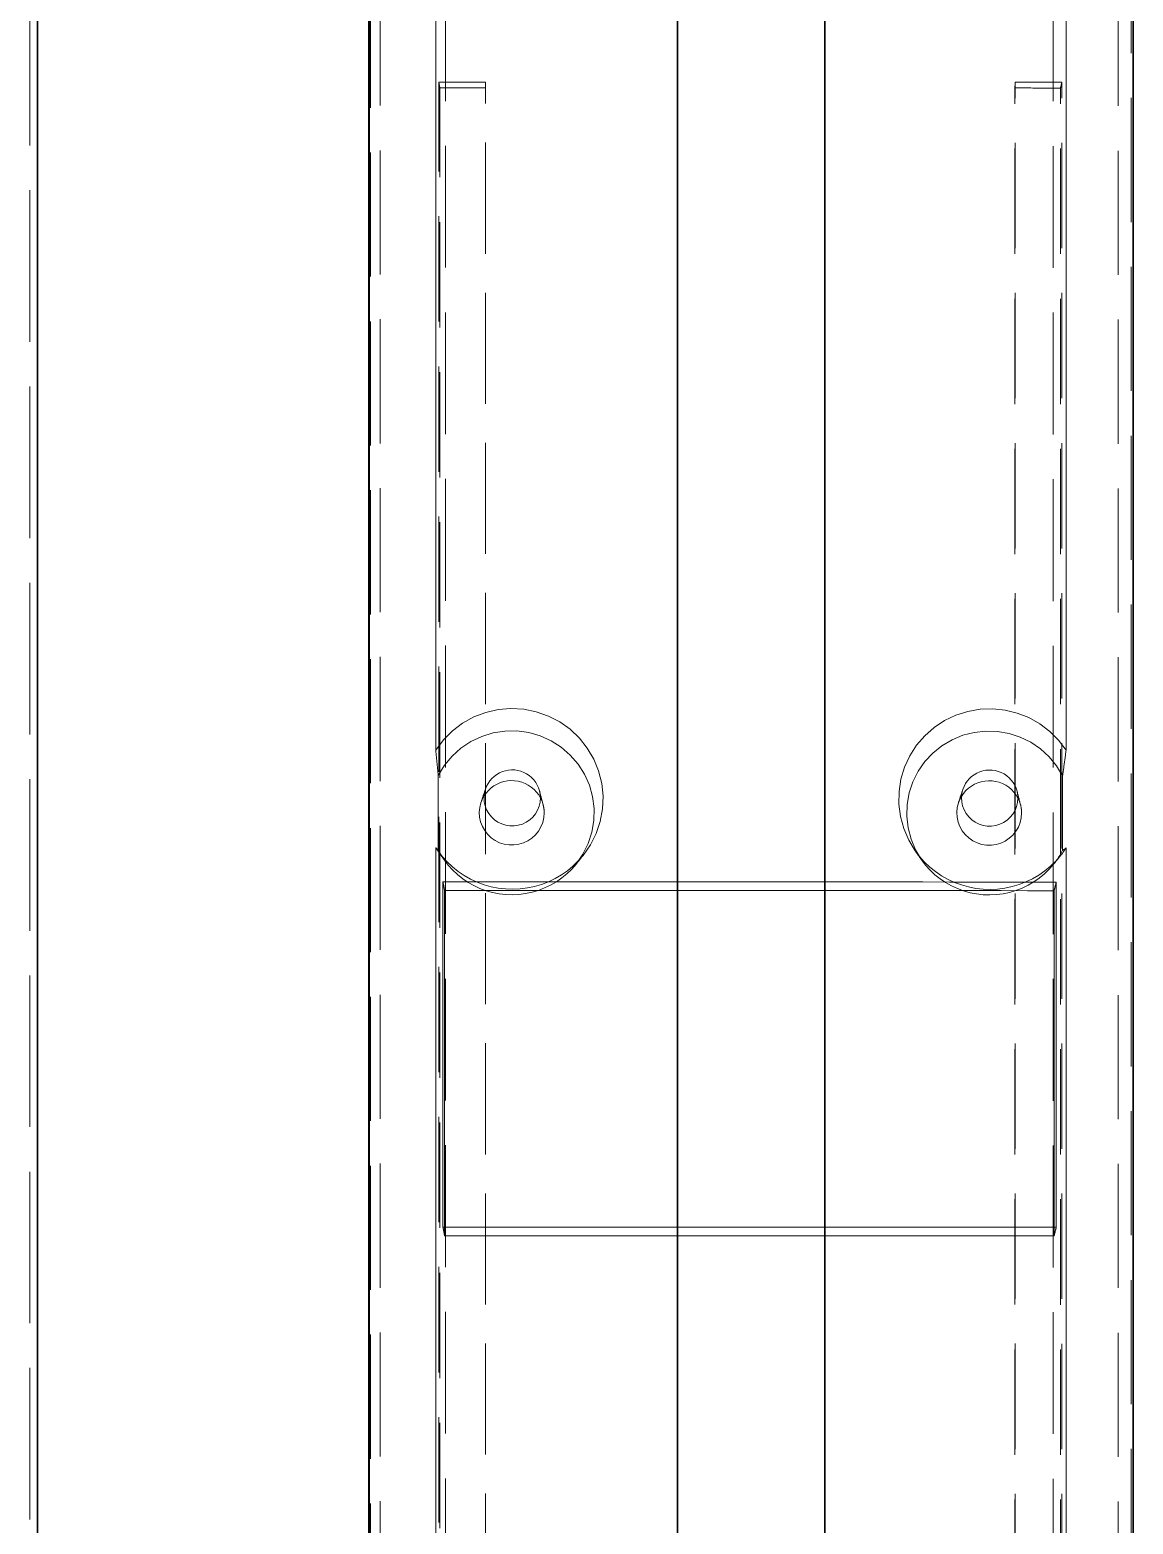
# Model space of a CAD drawing. Header units: millimetres. Extents: x 10 to 410, y 10 to 287.
# Drawn here: x 109.69 to 115.86, y 192.32 to 200.66 of the extents above; entities that cross this region are included whole.
import ezdxf

# ---------------------------------------------------------------- set-up
doc = ezdxf.new("R2010")
doc.units = ezdxf.units.MM
doc.linetypes.add('DASHED', pattern=[0.75, 0.5, -0.25])
doc.layers.add('HIDDEN', color=8, linetype='DASHED', lineweight=18)
doc.layers.add('VISIBLE', color=7, linetype='CONTINUOUS', lineweight=35)

msp = doc.modelspace()

# ---------------------------------------------------------------- linework, layer by layer
at = {"layer": 'HIDDEN'}
for points in [[(109.6903, 179.5289), (109.6903, 180.6255), (109.6903, 181.722), (109.6903, 182.8185), (109.6903, 183.9151), (109.6903, 185.0116), (109.6903, 186.1082), (109.6903, 187.2047), (109.6903, 188.3012), (109.6903, 189.3978), (109.6903, 190.4943), (109.6903, 191.5909), (109.6903, 192.6874), (109.6903, 193.7839), (109.6903, 194.8805), (109.6903, 195.977), (109.6903, 197.0735), (109.6903, 198.1701), (109.6903, 199.2666), (109.6903, 200.3632), (109.6903, 201.4597), (109.6903, 202.5562), (109.6903, 203.6528), (109.6903, 204.7493)], [(109.6904, 179.5289), (109.6904, 180.6255), (109.6904, 181.722), (109.6904, 182.8186), (109.6904, 183.9152), (109.6904, 185.0117), (109.6904, 186.1083), (109.6904, 187.2048), (109.6904, 188.3014), (109.6904, 189.3979), (109.6904, 190.4945), (109.6904, 191.591), (109.6904, 192.6876), (109.6904, 193.7841), (109.6904, 194.8807), (109.6904, 195.9772), (109.6904, 197.0738), (109.6904, 198.1704), (109.6904, 199.2669), (109.6904, 200.3635), (109.6904, 201.46), (109.6904, 202.5566), (109.6904, 203.6531), (109.6904, 204.7497)], [(111.5945, 201.6709), (111.5945, 200.7275), (111.5945, 199.7842), (111.5945, 198.8408), (111.5945, 197.8975), (111.5945, 196.9541), (111.5945, 196.0108), (111.5945, 195.0674), (111.5945, 194.1241), (111.5945, 193.1807), (111.5945, 192.2374), (111.5945, 191.294), (111.5945, 190.3507), (111.5945, 189.4073), (111.5945, 188.464), (111.5945, 187.5206), (111.5945, 186.5773), (111.5945, 185.6339), (111.5945, 184.6906), (111.5945, 183.7472), (111.5945, 182.8039), (111.5945, 181.8605), (111.5945, 180.9172), (111.5945, 179.9738)], [(111.9584, 196.6395), (111.9584, 196.8583), (111.9584, 197.077), (111.9584, 197.2958), (111.9584, 197.5145), (111.9584, 197.7333), (111.9584, 197.952), (111.9584, 198.1708), (111.9584, 198.3895), (111.9584, 198.6083), (111.9584, 198.827), (111.9584, 199.0458), (111.9584, 199.2645), (111.9584, 199.4833), (111.9584, 199.702), (111.9584, 199.9208), (111.9584, 200.1395), (111.9584, 200.3583), (111.9584, 200.577), (111.9584, 200.7957), (111.9584, 201.0145), (111.9584, 201.2332), (111.9584, 201.452), (111.9584, 201.6707)], [(115.4813, 201.6693), (115.4813, 201.4506), (115.4813, 201.2318), (115.4813, 201.0131), (115.4813, 200.7943), (115.4813, 200.5756), (115.4813, 200.3568), (115.4813, 200.1381), (115.4813, 199.9193), (115.4813, 199.7006), (115.4813, 199.4818), (115.4813, 199.2631), (115.4813, 199.0443), (115.4813, 198.8256), (115.4813, 198.6068), (115.4813, 198.3881), (115.4813, 198.1693), (115.4813, 197.9506), (115.4813, 197.7318), (115.4813, 197.5131), (115.4813, 197.2944), (115.4813, 197.0756), (115.4813, 196.8569), (115.4813, 196.6381)], [(115.8451, 179.9721), (115.8451, 180.9155), (115.8451, 181.8588), (115.8451, 182.8022), (115.8451, 183.7455), (115.8451, 184.6889), (115.8451, 185.6322), (115.8451, 186.5756), (115.8451, 187.5189), (115.8451, 188.4623), (115.8451, 189.4056), (115.8451, 190.349), (115.8451, 191.2923), (115.8451, 192.2357), (115.8451, 193.179), (115.8451, 194.1224), (115.8451, 195.0657), (115.8451, 196.0091), (115.8451, 196.9524), (115.8451, 197.8958), (115.8451, 198.8391), (115.8451, 199.7825), (115.8451, 200.7258), (115.8451, 201.6692)], [(115.8543, 179.9721), (115.8543, 180.9155), (115.8543, 181.8588), (115.8543, 182.8022), (115.8543, 183.7455), (115.8543, 184.6889), (115.8543, 185.6322), (115.8543, 186.5756), (115.8543, 187.5189), (115.8543, 188.4623), (115.8543, 189.4056), (115.8543, 190.349), (115.8543, 191.2923), (115.8543, 192.2357), (115.8543, 193.179), (115.8543, 194.1224), (115.8543, 195.0657), (115.8543, 196.0091), (115.8543, 196.9524), (115.8543, 197.8958), (115.8543, 198.8391), (115.8543, 199.7825), (115.8543, 200.7258), (115.8543, 201.6692)], [(111.6483, 179.6792), (111.6483, 180.6226), (111.6483, 181.5659), (111.6483, 182.5093), (111.6483, 183.4526), (111.6483, 184.396), (111.6483, 185.3393), (111.6483, 186.2827), (111.6483, 187.226), (111.6483, 188.1694), (111.6483, 189.1127), (111.6483, 190.0561), (111.6483, 190.9994), (111.6483, 191.9428), (111.6483, 192.8861), (111.6483, 193.8295), (111.6483, 194.7728), (111.6483, 195.7162), (111.6483, 196.6595), (111.6483, 197.6029), (111.6483, 198.5462), (111.6483, 199.4896), (111.6483, 200.4329), (111.6483, 201.3763)], [(112.0122, 179.9736), (112.0122, 180.9042), (112.0122, 181.8347), (112.0122, 182.7653), (112.0122, 183.6958), (112.0122, 184.6264), (112.0122, 185.5569), (112.0122, 186.4875), (112.0122, 187.418), (112.0122, 188.3485), (112.0122, 189.2791), (112.0122, 190.2096), (112.0122, 191.1402), (112.0122, 192.0707), (112.0122, 193.0013), (112.0122, 193.9318), (112.0122, 194.8623), (112.0122, 195.7929), (112.0122, 196.7234), (112.0122, 197.654), (112.0122, 198.5845), (112.0122, 199.5151), (112.0122, 200.4456), (112.0122, 201.3761)], [(115.408, 179.9723), (115.408, 180.9028), (115.408, 181.8334), (115.408, 182.7639), (115.408, 183.6945), (115.408, 184.625), (115.408, 185.5555), (115.408, 186.4861), (115.408, 187.4166), (115.408, 188.3472), (115.408, 189.2777), (115.408, 190.2083), (115.408, 191.1388), (115.408, 192.0693), (115.408, 192.9999), (115.408, 193.9304), (115.408, 194.861), (115.408, 195.7915), (115.408, 196.7221), (115.408, 197.6526), (115.408, 198.5832), (115.408, 199.5137), (115.408, 200.4442), (115.408, 201.3748)], [(115.7719, 179.6776), (115.7719, 180.6209), (115.7719, 181.5643), (115.7719, 182.5076), (115.7719, 183.451), (115.7719, 184.3943), (115.7719, 185.3377), (115.7719, 186.281), (115.7719, 187.2244), (115.7719, 188.1677), (115.7719, 189.1111), (115.7719, 190.0544), (115.7719, 190.9978), (115.7719, 191.9411), (115.7719, 192.8845), (115.7719, 193.8278), (115.7719, 194.7712), (115.7719, 195.7145), (115.7719, 196.6579), (115.7719, 197.6012), (115.7719, 198.5446), (115.7719, 199.4879), (115.7719, 200.4313), (115.7719, 201.3746)], [(113.3081, 180.7164), (113.3081, 181.5969), (113.3081, 182.4774), (113.3081, 183.3578), (113.3081, 184.2383), (113.3081, 185.1188), (113.3081, 185.9992), (113.3081, 186.8797), (113.3081, 187.7601), (113.3081, 188.6406), (113.3081, 189.5211), (113.3081, 190.4015), (113.3081, 191.282), (113.3081, 192.1624), (113.3081, 193.0429), (113.3081, 193.9234), (113.3081, 194.8038), (113.3081, 195.6843), (113.3081, 196.5647), (113.3081, 197.4452), (113.3081, 198.3257), (113.3081, 199.2061), (113.3081, 200.0866), (113.3081, 200.967)], [(111.9755, 200.3716), (111.9758, 200.3702), (111.976, 200.3688), (111.9763, 200.3674), (111.9765, 200.366), (111.9768, 200.3646), (111.977, 200.3632), (111.9773, 200.3618), (111.9775, 200.3604), (111.9778, 200.359), (111.978, 200.3576), (111.9783, 200.3562), (111.9786, 200.3548), (111.9788, 200.3535), (111.9791, 200.3521), (111.9793, 200.3507), (111.9796, 200.3493), (111.9798, 200.3479), (111.9801, 200.3465), (111.9803, 200.3451), (111.9806, 200.3437), (111.9809, 200.3423), (111.9811, 200.3409), (111.9814, 200.3395)], [(111.9755, 200.3716), (111.9755, 199.5331), (111.9755, 198.6945), (111.9755, 197.856), (111.9755, 197.0175), (111.9755, 196.1789), (111.9755, 195.3404), (111.9755, 194.5019), (111.9755, 193.6633), (111.9755, 192.8248), (111.9755, 191.9863), (111.9755, 191.1477), (111.9755, 190.3092), (111.9755, 189.4707), (111.9755, 188.6321), (111.9755, 187.7936), (111.9755, 186.9551), (111.9755, 186.1165), (111.9755, 185.278), (111.9755, 184.4395), (111.9755, 183.6009), (111.9755, 182.7624), (111.9755, 181.9239), (111.9755, 181.0853)], [(111.9755, 200.3716), (111.9869, 200.3716), (111.9982, 200.3716), (112.0096, 200.3716), (112.021, 200.3716), (112.0324, 200.3716), (112.0437, 200.3716), (112.0551, 200.3716), (112.0665, 200.3716), (112.0779, 200.3716), (112.0892, 200.3716), (112.1006, 200.3716), (112.112, 200.3716), (112.1234, 200.3716), (112.1347, 200.3716), (112.1461, 200.3715), (112.1575, 200.3715), (112.1689, 200.3715), (112.1802, 200.3715), (112.1916, 200.3715), (112.203, 200.3715), (112.2144, 200.3715), (112.2257, 200.3715), (112.2371, 200.3715)], [(111.9814, 200.3395), (111.9814, 199.5009), (111.9814, 198.6624), (111.9814, 197.8239), (111.9814, 196.9853), (111.9814, 196.1468), (111.9814, 195.3083), (111.9814, 194.4697), (111.9814, 193.6312), (111.9814, 192.7927), (111.9814, 191.9541), (111.9814, 191.1156), (111.9814, 190.2771), (111.9814, 189.4385), (111.9814, 188.6), (111.9814, 187.7615), (111.9814, 186.9229), (111.9814, 186.0844), (111.9814, 185.2459), (111.9814, 184.4073), (111.9814, 183.5688), (111.9814, 182.7303), (111.9814, 181.8917), (111.9814, 181.0532)], [(111.9814, 200.3395), (111.9924, 200.3395), (112.0035, 200.3395), (112.0146, 200.3395), (112.0257, 200.3395), (112.0367, 200.3395), (112.0478, 200.3395), (112.0589, 200.3394), (112.07, 200.3394), (112.081, 200.3394), (112.0921, 200.3394), (112.1032, 200.3394), (112.1142, 200.3394), (112.1253, 200.3394), (112.1364, 200.3394), (112.1475, 200.3394), (112.1585, 200.3394), (112.1696, 200.3394), (112.1807, 200.3394), (112.1918, 200.3394), (112.2028, 200.3394), (112.2139, 200.3394), (112.225, 200.3394), (112.2361, 200.3394)], [(112.2371, 200.3715), (112.2371, 200.3701), (112.237, 200.3687), (112.237, 200.3673), (112.2369, 200.3659), (112.2369, 200.3645), (112.2368, 200.3631), (112.2368, 200.3617), (112.2367, 200.3603), (112.2367, 200.3589), (112.2367, 200.3575), (112.2366, 200.3561), (112.2366, 200.3547), (112.2365, 200.3533), (112.2365, 200.352), (112.2364, 200.3506), (112.2364, 200.3492), (112.2363, 200.3478), (112.2363, 200.3464), (112.2362, 200.345), (112.2362, 200.3436), (112.2361, 200.3422), (112.2361, 200.3408), (112.2361, 200.3394)], [(112.2361, 181.0531), (112.2361, 181.8916), (112.2361, 182.7302), (112.2361, 183.5687), (112.2361, 184.4072), (112.2361, 185.2458), (112.2361, 186.0843), (112.2361, 186.9228), (112.2361, 187.7614), (112.2361, 188.5999), (112.2361, 189.4384), (112.2361, 190.277), (112.2361, 191.1155), (112.2361, 191.954), (112.2361, 192.7926), (112.2361, 193.6311), (112.2361, 194.4696), (112.2361, 195.3082), (112.2361, 196.1467), (112.2361, 196.9852), (112.2361, 197.8238), (112.2361, 198.6623), (112.2361, 199.5008), (112.2361, 200.3394)], [(112.2371, 181.0852), (112.2371, 181.9238), (112.2371, 182.7623), (112.2371, 183.6008), (112.2371, 184.4394), (112.2371, 185.2779), (112.2371, 186.1164), (112.2371, 186.955), (112.2371, 187.7935), (112.2371, 188.632), (112.2371, 189.4706), (112.2371, 190.3091), (112.2371, 191.1476), (112.2371, 191.9862), (112.2371, 192.8247), (112.2371, 193.6632), (112.2371, 194.5018), (112.2371, 195.3403), (112.2371, 196.1788), (112.2371, 197.0174), (112.2371, 197.8559), (112.2371, 198.6944), (112.2371, 199.533), (112.2371, 200.3715)], [(115.1963, 200.3703), (115.1963, 200.3689), (115.1962, 200.3675), (115.1962, 200.3661), (115.1962, 200.3647), (115.1961, 200.3633), (115.1961, 200.3619), (115.196, 200.3605), (115.196, 200.3591), (115.1959, 200.3577), (115.1959, 200.3563), (115.1958, 200.355), (115.1958, 200.3536), (115.1957, 200.3522), (115.1957, 200.3508), (115.1957, 200.3494), (115.1956, 200.348), (115.1956, 200.3466), (115.1955, 200.3452), (115.1955, 200.3438), (115.1954, 200.3424), (115.1954, 200.341), (115.1953, 200.3396), (115.1953, 200.3382)], [(115.1953, 200.3382), (115.2064, 200.3382), (115.2174, 200.3382), (115.2285, 200.3382), (115.2396, 200.3382), (115.2506, 200.3382), (115.2617, 200.3382), (115.2728, 200.3382), (115.2839, 200.3382), (115.2949, 200.3381), (115.306, 200.3381), (115.3171, 200.3381), (115.3282, 200.3381), (115.3392, 200.3381), (115.3503, 200.3381), (115.3614, 200.3381), (115.3725, 200.3381), (115.3835, 200.3381), (115.3946, 200.3381), (115.4057, 200.3381), (115.4167, 200.3381), (115.4278, 200.3381), (115.4389, 200.3381), (115.45, 200.3381)], [(115.1953, 181.0519), (115.1953, 181.8904), (115.1953, 182.729), (115.1953, 183.5675), (115.1953, 184.406), (115.1953, 185.2446), (115.1953, 186.0831), (115.1953, 186.9216), (115.1953, 187.7602), (115.1953, 188.5987), (115.1953, 189.4372), (115.1953, 190.2758), (115.1953, 191.1143), (115.1953, 191.9528), (115.1953, 192.7914), (115.1953, 193.6299), (115.1953, 194.4684), (115.1953, 195.307), (115.1953, 196.1455), (115.1953, 196.984), (115.1953, 197.8226), (115.1953, 198.6611), (115.1953, 199.4997), (115.1953, 200.3382)], [(115.1963, 200.3703), (115.2077, 200.3703), (115.2191, 200.3703), (115.2305, 200.3703), (115.2418, 200.3703), (115.2532, 200.3703), (115.2646, 200.3703), (115.276, 200.3703), (115.2873, 200.3703), (115.2987, 200.3703), (115.3101, 200.3703), (115.3215, 200.3703), (115.3328, 200.3703), (115.3442, 200.3703), (115.3556, 200.3703), (115.367, 200.3703), (115.3783, 200.3702), (115.3897, 200.3702), (115.4011, 200.3702), (115.4125, 200.3702), (115.4238, 200.3702), (115.4352, 200.3702), (115.4466, 200.3702), (115.458, 200.3702)], [(115.1963, 181.084), (115.1963, 181.9226), (115.1963, 182.7611), (115.1963, 183.5996), (115.1963, 184.4382), (115.1963, 185.2767), (115.1963, 186.1152), (115.1963, 186.9538), (115.1963, 187.7923), (115.1963, 188.6308), (115.1963, 189.4694), (115.1963, 190.3079), (115.1963, 191.1464), (115.1963, 191.985), (115.1963, 192.8235), (115.1963, 193.662), (115.1963, 194.5006), (115.1963, 195.3391), (115.1963, 196.1776), (115.1963, 197.0162), (115.1963, 197.8547), (115.1963, 198.6933), (115.1963, 199.5318), (115.1963, 200.3703)], [(115.45, 200.3381), (115.4503, 200.3395), (115.4507, 200.3409), (115.451, 200.3423), (115.4514, 200.3437), (115.4517, 200.3451), (115.4521, 200.3465), (115.4524, 200.3479), (115.4527, 200.3493), (115.4531, 200.3507), (115.4534, 200.3521), (115.4538, 200.3535), (115.4541, 200.3548), (115.4545, 200.3562), (115.4548, 200.3576), (115.4552, 200.359), (115.4555, 200.3604), (115.4559, 200.3618), (115.4562, 200.3632), (115.4566, 200.3646), (115.4569, 200.366), (115.4573, 200.3674), (115.4576, 200.3688), (115.458, 200.3702)], [(115.45, 181.0518), (115.45, 181.8903), (115.45, 182.7289), (115.45, 183.5674), (115.45, 184.4059), (115.45, 185.2445), (115.45, 186.083), (115.45, 186.9215), (115.45, 187.7601), (115.45, 188.5986), (115.45, 189.4371), (115.45, 190.2757), (115.45, 191.1142), (115.45, 191.9527), (115.45, 192.7913), (115.45, 193.6298), (115.45, 194.4683), (115.45, 195.3069), (115.45, 196.1454), (115.45, 196.9839), (115.45, 197.8225), (115.45, 198.661), (115.45, 199.4995), (115.45, 200.3381)], [(115.458, 181.0839), (115.458, 181.9225), (115.458, 182.761), (115.458, 183.5995), (115.458, 184.4381), (115.458, 185.2766), (115.458, 186.1151), (115.458, 186.9537), (115.458, 187.7922), (115.458, 188.6307), (115.458, 189.4693), (115.458, 190.3078), (115.458, 191.1463), (115.458, 191.9849), (115.458, 192.8234), (115.458, 193.6619), (115.458, 194.5005), (115.458, 195.339), (115.458, 196.1775), (115.458, 197.0161), (115.458, 197.8546), (115.458, 198.6931), (115.458, 199.5317), (115.458, 200.3702)], [(112.7818, 196.0509), (112.8226, 196.1095), (112.8547, 196.1733), (112.8775, 196.2409), (112.8904, 196.3112), (112.8932, 196.3825), (112.8859, 196.4536), (112.8686, 196.5228), (112.8416, 196.5889), (112.8055, 196.6506), (112.7611, 196.7065), (112.7093, 196.7556), (112.6511, 196.797), (112.5877, 196.8298), (112.5203, 196.8534), (112.4503, 196.8674), (112.379, 196.8715), (112.3078, 196.8656), (112.2382, 196.8498), (112.1714, 196.8244), (112.1089, 196.79), (112.0518, 196.7471), (112.0013, 196.6966), (111.9584, 196.6395)], [(114.6379, 196.0766), (114.6017, 196.1365), (114.5741, 196.2008), (114.5557, 196.2683), (114.5469, 196.3377), (114.5479, 196.4077), (114.5585, 196.4768), (114.5787, 196.5438), (114.608, 196.6074), (114.6458, 196.6663), (114.6914, 196.7193), (114.7439, 196.7656), (114.8023, 196.8042), (114.8654, 196.8344), (114.932, 196.8557), (115.001, 196.8677), (115.0709, 196.8701), (115.1405, 196.863), (115.2085, 196.8464), (115.2735, 196.8207), (115.3345, 196.7863), (115.3901, 196.7438), (115.4393, 196.6941), (115.4813, 196.6381)], [(112.7427, 196.0024), (112.7807, 196.0573), (112.8104, 196.1171), (112.831, 196.1807), (112.8421, 196.2465), (112.8434, 196.3133), (112.835, 196.3795), (112.8169, 196.4438), (112.7897, 196.5048), (112.7539, 196.5612), (112.7102, 196.6118), (112.6598, 196.6555), (112.6035, 196.6914), (112.5426, 196.7189), (112.4784, 196.7373), (112.4122, 196.7463), (112.3455, 196.7457), (112.2794, 196.7355), (112.2156, 196.7159), (112.1552, 196.6874), (112.0996, 196.6504), (112.05, 196.6057), (112.0073, 196.5544), (111.9726, 196.4973)], [(114.6737, 196.0257), (114.64, 196.0818), (114.6146, 196.1421), (114.5981, 196.2055), (114.5908, 196.2706), (114.593, 196.336), (114.6045, 196.4005), (114.6252, 196.4626), (114.6545, 196.5211), (114.6919, 196.5749), (114.7365, 196.6228), (114.7876, 196.6638), (114.8439, 196.6972), (114.9044, 196.7223), (114.9678, 196.7386), (115.0329, 196.7458), (115.0983, 196.7438), (115.1628, 196.7325), (115.2251, 196.7123), (115.2839, 196.6835), (115.338, 196.6466), (115.3864, 196.6025), (115.428, 196.5519), (115.462, 196.4959)], [(111.9726, 196.4973), (111.972, 196.5035), (111.9714, 196.5097), (111.9708, 196.5159), (111.9702, 196.5221), (111.9696, 196.5282), (111.969, 196.5344), (111.9683, 196.5406), (111.9677, 196.5468), (111.9671, 196.553), (111.9665, 196.5592), (111.9659, 196.5653), (111.9653, 196.5715), (111.9647, 196.5777), (111.964, 196.5839), (111.9634, 196.5901), (111.9628, 196.5963), (111.9622, 196.6024), (111.9615, 196.6086), (111.9609, 196.6148), (111.9603, 196.621), (111.9596, 196.6272), (111.959, 196.6333), (111.9584, 196.6395)], [(115.4813, 196.6381), (115.4804, 196.6319), (115.4795, 196.6257), (115.4787, 196.6196), (115.4778, 196.6134), (115.477, 196.6072), (115.4761, 196.601), (115.4753, 196.5948), (115.4744, 196.5887), (115.4736, 196.5825), (115.4727, 196.5763), (115.4719, 196.5701), (115.471, 196.5639), (115.4702, 196.5578), (115.4694, 196.5516), (115.4685, 196.5454), (115.4677, 196.5392), (115.4669, 196.533), (115.466, 196.5268), (115.4652, 196.5207), (115.4644, 196.5145), (115.4636, 196.5083), (115.4628, 196.5021), (115.462, 196.4959)], [(112.2361, 196.4212), (112.2426, 196.4376), (112.2509, 196.4531), (112.2608, 196.4676), (112.2723, 196.4809), (112.2852, 196.4928), (112.2994, 196.5032), (112.3146, 196.512), (112.3307, 196.519), (112.3475, 196.5242), (112.3648, 196.5275), (112.3823, 196.5289), (112.3999, 196.5283), (112.4173, 196.5258), (112.4343, 196.5213), (112.4507, 196.515), (112.4663, 196.507), (112.4809, 196.4972), (112.4944, 196.4859), (112.5065, 196.4732), (112.5171, 196.4591), (112.526, 196.444), (112.5332, 196.428), (112.5386, 196.4112)], [(114.9043, 196.4202), (114.9108, 196.4365), (114.919, 196.452), (114.929, 196.4665), (114.9405, 196.4798), (114.9534, 196.4917), (114.9675, 196.5021), (114.9828, 196.5109), (114.9989, 196.5179), (115.0157, 196.5231), (115.0329, 196.5264), (115.0505, 196.5278), (115.068, 196.5272), (115.0854, 196.5247), (115.1024, 196.5203), (115.1188, 196.514), (115.1345, 196.5059), (115.1491, 196.4961), (115.1625, 196.4848), (115.1746, 196.4721), (115.1852, 196.4581), (115.1942, 196.4429), (115.2014, 196.4269), (115.2068, 196.4102)], [(111.9726, 196.4973), (111.9726, 196.4792), (111.9726, 196.4612), (111.9726, 196.4431), (111.9726, 196.425), (111.9726, 196.4069), (111.9726, 196.3888), (111.9726, 196.3707), (111.9726, 196.3526), (111.9726, 196.3346), (111.9726, 196.3165), (111.9726, 196.2984), (111.9726, 196.2803), (111.9726, 196.2622), (111.9726, 196.2441), (111.9726, 196.2261), (111.9726, 196.208), (111.9726, 196.1899), (111.9726, 196.1718), (111.9726, 196.1537), (111.9726, 196.1356), (111.9726, 196.1175), (111.9726, 196.0995), (111.9726, 196.0814)], [(112.2111, 196.3455), (112.2185, 196.3643), (112.228, 196.3821), (112.2394, 196.3988), (112.2526, 196.4141), (112.2675, 196.4278), (112.2837, 196.4397), (112.3012, 196.4498), (112.3197, 196.4579), (112.339, 196.4638), (112.3589, 196.4676), (112.379, 196.4692), (112.3992, 196.4685), (112.4192, 196.4656), (112.4387, 196.4605), (112.4576, 196.4533), (112.4755, 196.444), (112.4923, 196.4328), (112.5078, 196.4198), (112.5217, 196.4052), (112.5339, 196.3891), (112.5442, 196.3717), (112.5524, 196.3533), (112.5586, 196.334)], [(112.2361, 196.4212), (112.2351, 196.4179), (112.234, 196.4146), (112.2329, 196.4113), (112.2318, 196.4081), (112.2307, 196.4048), (112.2296, 196.4015), (112.2285, 196.3982), (112.2274, 196.3949), (112.2263, 196.3916), (112.2253, 196.3883), (112.2242, 196.385), (112.2231, 196.3817), (112.222, 196.3784), (112.2209, 196.3751), (112.2198, 196.3718), (112.2187, 196.3686), (112.2176, 196.3653), (112.2165, 196.362), (112.2154, 196.3587), (112.2144, 196.3554), (112.2133, 196.3521), (112.2122, 196.3488), (112.2111, 196.3455)], [(112.5436, 196.3721), (112.5418, 196.3486), (112.5365, 196.3256), (112.5277, 196.3037), (112.5158, 196.2833), (112.5009, 196.2649), (112.4835, 196.249), (112.4638, 196.2359), (112.4424, 196.2259), (112.4198, 196.2191), (112.3964, 196.2158), (112.3728, 196.216), (112.3495, 196.2198), (112.327, 196.2269), (112.3058, 196.2373), (112.2864, 196.2507), (112.2692, 196.2669), (112.2546, 196.2855), (112.243, 196.3061), (112.2346, 196.3281), (112.2297, 196.3512), (112.2283, 196.3748), (112.2304, 196.3983), (112.2361, 196.4212)], [(114.8792, 196.3444), (114.8867, 196.3632), (114.8961, 196.3811), (114.9076, 196.3977), (114.9208, 196.413), (114.9356, 196.4267), (114.9519, 196.4387), (114.9694, 196.4487), (114.9879, 196.4568), (115.0072, 196.4628), (115.027, 196.4665), (115.0472, 196.4681), (115.0674, 196.4675), (115.0873, 196.4646), (115.1069, 196.4595), (115.1257, 196.4522), (115.1437, 196.443), (115.1605, 196.4318), (115.1759, 196.4188), (115.1898, 196.4041), (115.202, 196.388), (115.2123, 196.3706), (115.2206, 196.3522), (115.2268, 196.333)], [(114.9043, 196.4202), (114.9032, 196.4169), (114.9021, 196.4136), (114.901, 196.4103), (114.8999, 196.407), (114.8989, 196.4037), (114.8978, 196.4004), (114.8967, 196.3971), (114.8956, 196.3938), (114.8945, 196.3905), (114.8934, 196.3872), (114.8923, 196.3839), (114.8912, 196.3807), (114.8901, 196.3774), (114.8891, 196.3741), (114.888, 196.3708), (114.8869, 196.3675), (114.8858, 196.3642), (114.8847, 196.3609), (114.8836, 196.3576), (114.8825, 196.3543), (114.8814, 196.351), (114.8803, 196.3477), (114.8792, 196.3444)], [(115.2117, 196.3711), (115.2099, 196.3475), (115.2046, 196.3245), (115.1959, 196.3026), (115.1839, 196.2822), (115.1691, 196.2639), (115.1516, 196.248), (115.132, 196.2349), (115.1106, 196.2248), (115.088, 196.2181), (115.0646, 196.2148), (115.041, 196.215), (115.0177, 196.2187), (114.9951, 196.2258), (114.9739, 196.2362), (114.9545, 196.2496), (114.9373, 196.2658), (114.9228, 196.2844), (114.9112, 196.305), (114.9028, 196.3271), (114.8978, 196.3502), (114.8964, 196.3737), (114.8986, 196.3972), (114.9043, 196.4202)], [(115.462, 196.08), (115.462, 196.0981), (115.462, 196.1161), (115.462, 196.1342), (115.462, 196.1523), (115.462, 196.1704), (115.462, 196.1885), (115.462, 196.2066), (115.462, 196.2246), (115.462, 196.2427), (115.462, 196.2608), (115.462, 196.2789), (115.462, 196.297), (115.462, 196.3151), (115.462, 196.3332), (115.462, 196.3512), (115.462, 196.3693), (115.462, 196.3874), (115.462, 196.4055), (115.462, 196.4236), (115.462, 196.4417), (115.462, 196.4598), (115.462, 196.4778), (115.462, 196.4959)], [(112.5643, 196.2891), (112.5623, 196.2621), (112.5562, 196.2356), (112.5461, 196.2104), (112.5324, 196.187), (112.5153, 196.1659), (112.4952, 196.1477), (112.4727, 196.1326), (112.4481, 196.1211), (112.4221, 196.1133), (112.3953, 196.1095), (112.3681, 196.1098), (112.3413, 196.114), (112.3155, 196.1222), (112.2911, 196.1342), (112.2688, 196.1496), (112.249, 196.1682), (112.2323, 196.1896), (112.219, 196.2132), (112.2093, 196.2386), (112.2037, 196.2651), (112.202, 196.2922), (112.2045, 196.3192), (112.2111, 196.3455)], [(112.5386, 196.4112), (112.539, 196.4096), (112.5394, 196.4079), (112.5398, 196.4062), (112.5402, 196.4046), (112.5405, 196.4029), (112.5408, 196.4012), (112.5412, 196.3995), (112.5415, 196.3978), (112.5417, 196.3961), (112.542, 196.3944), (112.5422, 196.3927), (112.5424, 196.391), (112.5426, 196.3893), (112.5428, 196.3876), (112.543, 196.3859), (112.5431, 196.3842), (112.5432, 196.3824), (112.5433, 196.3807), (112.5434, 196.379), (112.5435, 196.3773), (112.5435, 196.3756), (112.5436, 196.3739), (112.5436, 196.3721)], [(112.5386, 196.4112), (112.5395, 196.4079), (112.5403, 196.4045), (112.5412, 196.4012), (112.5421, 196.3978), (112.5429, 196.3945), (112.5438, 196.3911), (112.5447, 196.3878), (112.5456, 196.3844), (112.5464, 196.381), (112.5473, 196.3777), (112.5482, 196.3743), (112.549, 196.371), (112.5499, 196.3676), (112.5508, 196.3643), (112.5516, 196.3609), (112.5525, 196.3575), (112.5534, 196.3542), (112.5543, 196.3508), (112.5551, 196.3475), (112.556, 196.3441), (112.5569, 196.3408), (112.5577, 196.3374), (112.5586, 196.334)], [(112.5586, 196.334), (112.5591, 196.3321), (112.5596, 196.3302), (112.56, 196.3283), (112.5604, 196.3264), (112.5608, 196.3244), (112.5612, 196.3225), (112.5616, 196.3205), (112.5619, 196.3186), (112.5622, 196.3167), (112.5625, 196.3147), (112.5628, 196.3127), (112.563, 196.3108), (112.5633, 196.3088), (112.5635, 196.3069), (112.5636, 196.3049), (112.5638, 196.3029), (112.5639, 196.301), (112.5641, 196.299), (112.5642, 196.297), (112.5642, 196.295), (112.5643, 196.2931), (112.5643, 196.2911), (112.5643, 196.2891)], [(115.2325, 196.288), (115.2304, 196.261), (115.2243, 196.2346), (115.2143, 196.2093), (115.2006, 196.1859), (115.1835, 196.1649), (115.1634, 196.1466), (115.1408, 196.1315), (115.1163, 196.12), (115.0903, 196.1122), (115.0634, 196.1085), (115.0363, 196.1087), (115.0095, 196.1129), (114.9836, 196.1211), (114.9593, 196.1331), (114.937, 196.1485), (114.9172, 196.1671), (114.9005, 196.1885), (114.8871, 196.2121), (114.8775, 196.2375), (114.8718, 196.264), (114.8702, 196.2911), (114.8727, 196.3181), (114.8792, 196.3444)], [(115.2068, 196.4102), (115.2072, 196.4085), (115.2076, 196.4068), (115.208, 196.4052), (115.2083, 196.4035), (115.2087, 196.4018), (115.209, 196.4001), (115.2093, 196.3984), (115.2096, 196.3967), (115.2099, 196.395), (115.2101, 196.3933), (115.2104, 196.3916), (115.2106, 196.3899), (115.2108, 196.3882), (115.211, 196.3865), (115.2111, 196.3848), (115.2113, 196.3831), (115.2114, 196.3814), (115.2115, 196.3797), (115.2116, 196.3779), (115.2117, 196.3762), (115.2117, 196.3745), (115.2117, 196.3728), (115.2117, 196.3711)], [(115.2068, 196.4102), (115.2076, 196.4068), (115.2085, 196.4035), (115.2094, 196.4001), (115.2102, 196.3967), (115.2111, 196.3934), (115.212, 196.39), (115.2128, 196.3867), (115.2137, 196.3833), (115.2146, 196.38), (115.2155, 196.3766), (115.2163, 196.3733), (115.2172, 196.3699), (115.2181, 196.3665), (115.2189, 196.3632), (115.2198, 196.3598), (115.2207, 196.3565), (115.2215, 196.3531), (115.2224, 196.3498), (115.2233, 196.3464), (115.2242, 196.343), (115.225, 196.3397), (115.2259, 196.3363), (115.2268, 196.333)], [(115.2268, 196.333), (115.2273, 196.3311), (115.2277, 196.3291), (115.2282, 196.3272), (115.2286, 196.3253), (115.229, 196.3234), (115.2294, 196.3214), (115.2297, 196.3195), (115.2301, 196.3175), (115.2304, 196.3156), (115.2307, 196.3136), (115.2309, 196.3117), (115.2312, 196.3097), (115.2314, 196.3077), (115.2316, 196.3058), (115.2318, 196.3038), (115.232, 196.3018), (115.2321, 196.2999), (115.2322, 196.2979), (115.2323, 196.2959), (115.2324, 196.294), (115.2325, 196.292), (115.2325, 196.29), (115.2325, 196.288)], [(111.9584, 196.0945), (111.9589, 196.0939), (111.9595, 196.0932), (111.96, 196.0926), (111.9606, 196.0919), (111.9611, 196.0913), (111.9617, 196.0907), (111.9623, 196.09), (111.9628, 196.0894), (111.9634, 196.0888), (111.964, 196.0882), (111.9646, 196.0876), (111.9652, 196.087), (111.9658, 196.0864), (111.9664, 196.0859), (111.9671, 196.0853), (111.9677, 196.0848), (111.9684, 196.0842), (111.969, 196.0837), (111.9697, 196.0832), (111.9704, 196.0827), (111.9711, 196.0822), (111.9718, 196.0818), (111.9726, 196.0814)], [(111.9584, 185.5499), (111.9584, 186.0084), (111.9584, 186.4668), (111.9584, 186.9253), (111.9584, 187.3837), (111.9584, 187.8422), (111.9584, 188.3007), (111.9584, 188.7591), (111.9584, 189.2176), (111.9584, 189.6761), (111.9584, 190.1345), (111.9584, 190.593), (111.9584, 191.0514), (111.9584, 191.5099), (111.9584, 191.9684), (111.9584, 192.4268), (111.9584, 192.8853), (111.9584, 193.3437), (111.9584, 193.8022), (111.9584, 194.2607), (111.9584, 194.7191), (111.9584, 195.1776), (111.9584, 195.636), (111.9584, 196.0945)], [(111.9584, 196.0945), (111.9589, 196.0938), (111.9593, 196.093), (111.9598, 196.0923), (111.9603, 196.0915), (111.9608, 196.0908), (111.9613, 196.0901), (111.9618, 196.0893), (111.9622, 196.0886), (111.9627, 196.0879), (111.9632, 196.0871), (111.9637, 196.0864), (111.9642, 196.0857), (111.9647, 196.0849), (111.9652, 196.0842), (111.9657, 196.0835), (111.9662, 196.0828), (111.9667, 196.082), (111.9672, 196.0813), (111.9677, 196.0806), (111.9682, 196.0799), (111.9687, 196.0791), (111.9692, 196.0784), (111.9697, 196.0777)], [(111.9726, 196.0814), (111.9738, 196.0789), (111.9751, 196.0764), (111.9764, 196.074), (111.9777, 196.0715), (111.9791, 196.0691), (111.9804, 196.0667), (111.9818, 196.0643), (111.9832, 196.0619), (111.9846, 196.0594), (111.986, 196.0571), (111.9874, 196.0547), (111.9888, 196.0523), (111.9903, 196.0499), (111.9917, 196.0476), (111.9932, 196.0452), (111.9947, 196.0429), (111.9962, 196.0405), (111.9978, 196.0382), (111.9993, 196.0359), (112.0008, 196.0336), (112.0024, 196.0313), (112.004, 196.029), (112.0056, 196.0267)], [(115.4813, 196.0931), (115.48, 196.0911), (115.4787, 196.0892), (115.4774, 196.0873), (115.4762, 196.0853), (115.4749, 196.0834), (115.4735, 196.0815), (115.4722, 196.0796), (115.4709, 196.0777), (115.4696, 196.0758), (115.4682, 196.0739), (115.4669, 196.072), (115.4655, 196.0701), (115.4641, 196.0682), (115.4628, 196.0664), (115.4614, 196.0645), (115.46, 196.0626), (115.4586, 196.0608), (115.4572, 196.0589), (115.4557, 196.0571), (115.4543, 196.0553), (115.4529, 196.0535), (115.4514, 196.0516), (115.45, 196.0498)], [(115.462, 196.08), (115.4629, 196.0804), (115.4638, 196.0808), (115.4647, 196.0812), (115.4657, 196.0817), (115.4665, 196.0822), (115.4674, 196.0827), (115.4683, 196.0832), (115.4692, 196.0837), (115.47, 196.0843), (115.4709, 196.0849), (115.4717, 196.0854), (115.4726, 196.086), (115.4734, 196.0866), (115.4742, 196.0872), (115.475, 196.0879), (115.4758, 196.0885), (115.4766, 196.0891), (115.4774, 196.0898), (115.4782, 196.0904), (115.479, 196.0911), (115.4797, 196.0917), (115.4805, 196.0924), (115.4813, 196.0931)], [(115.4813, 196.0931), (115.4813, 195.6346), (115.4813, 195.1762), (115.4813, 194.7177), (115.4813, 194.2592), (115.4813, 193.8008), (115.4813, 193.3423), (115.4813, 192.8839), (115.4813, 192.4254), (115.4813, 191.9669), (115.4813, 191.5085), (115.4813, 191.05), (115.4813, 190.5916), (115.4813, 190.1331), (115.4813, 189.6746), (115.4813, 189.2162), (115.4813, 188.7577), (115.4813, 188.2993), (115.4813, 187.8408), (115.4813, 187.3823), (115.4813, 186.9239), (115.4813, 186.4654), (115.4813, 186.007), (115.4813, 185.5485)], [(111.9697, 196.0777), (111.9946, 196.0452), (112.022, 196.0149), (112.0517, 195.9869), (112.0837, 195.9613), (112.1175, 195.9384), (112.1531, 195.9184), (112.1902, 195.9012), (112.2286, 195.887), (112.2679, 195.876), (112.3081, 195.8682), (112.3487, 195.8635), (112.3895, 195.8622), (112.4304, 195.8641), (112.4709, 195.8693), (112.5109, 195.8777), (112.5501, 195.8893), (112.5883, 195.904), (112.6251, 195.9217), (112.6604, 195.9423), (112.694, 195.9657), (112.7255, 195.9917), (112.7549, 196.0202), (112.7818, 196.0509)], [(112.0056, 196.0267), (112.004, 196.029), (112.0025, 196.0312), (112.0009, 196.0334), (111.9993, 196.0356), (111.9978, 196.0378), (111.9962, 196.04), (111.9947, 196.0422), (111.9931, 196.0445), (111.9915, 196.0467), (111.99, 196.0489), (111.9884, 196.0511), (111.9869, 196.0533), (111.9853, 196.0555), (111.9837, 196.0578), (111.9822, 196.06), (111.9806, 196.0622), (111.9791, 196.0644), (111.9775, 196.0666), (111.9759, 196.0688), (111.9744, 196.071), (111.9728, 196.0733), (111.9713, 196.0755), (111.9697, 196.0777)], [(112.0056, 196.0267), (112.0281, 195.9973), (112.053, 195.9697), (112.08, 195.9443), (112.109, 195.9211), (112.1397, 195.9004), (112.172, 195.8821), (112.2057, 195.8665), (112.2405, 195.8537), (112.2763, 195.8437), (112.3127, 195.8366), (112.3495, 195.8324), (112.3866, 195.8311), (112.4237, 195.8329), (112.4605, 195.8376), (112.4968, 195.8452), (112.5324, 195.8557), (112.567, 195.8691), (112.6005, 195.8852), (112.6325, 195.9039), (112.6629, 195.9251), (112.6916, 195.9487), (112.7182, 195.9745), (112.7427, 196.0024)], [(112.7427, 196.0024), (112.7444, 196.0045), (112.7461, 196.0066), (112.7478, 196.0087), (112.7495, 196.0108), (112.7512, 196.013), (112.7529, 196.0151), (112.7546, 196.0172), (112.7563, 196.0193), (112.758, 196.0214), (112.7597, 196.0235), (112.7614, 196.0256), (112.7631, 196.0277), (112.7648, 196.0298), (112.7665, 196.0319), (112.7682, 196.034), (112.7699, 196.0361), (112.7716, 196.0383), (112.7733, 196.0404), (112.775, 196.0425), (112.7767, 196.0446), (112.7784, 196.0467), (112.7801, 196.0488), (112.7818, 196.0509)], [(115.45, 196.0498), (115.423, 196.0191), (115.3937, 195.9906), (115.3621, 195.9646), (115.3286, 195.9412), (115.2933, 195.9206), (115.2564, 195.9029), (115.2183, 195.8882), (115.1791, 195.8766), (115.1391, 195.8682), (115.0985, 195.863), (115.0577, 195.8611), (115.0168, 195.8625), (114.9762, 195.8671), (114.9361, 195.8749), (114.8967, 195.886), (114.8584, 195.9001), (114.8213, 195.9173), (114.7857, 195.9374), (114.7518, 195.9603), (114.7199, 195.9858), (114.6901, 196.0138), (114.6627, 196.0442), (114.6379, 196.0766)], [(114.6737, 196.0257), (114.6722, 196.0279), (114.6706, 196.0301), (114.6691, 196.0323), (114.6675, 196.0345), (114.6659, 196.0367), (114.6644, 196.039), (114.6628, 196.0412), (114.6613, 196.0434), (114.6597, 196.0456), (114.6581, 196.0478), (114.6566, 196.05), (114.655, 196.0523), (114.6535, 196.0545), (114.6519, 196.0567), (114.6503, 196.0589), (114.6488, 196.0611), (114.6472, 196.0633), (114.6457, 196.0655), (114.6441, 196.0678), (114.6425, 196.07), (114.641, 196.0722), (114.6394, 196.0744), (114.6379, 196.0766)], [(115.4108, 196.0013), (115.3864, 195.9734), (115.3597, 195.9476), (115.3311, 195.924), (115.3007, 195.9028), (115.2686, 195.8841), (115.2352, 195.868), (115.2006, 195.8547), (115.165, 195.8442), (115.1287, 195.8365), (115.0918, 195.8318), (115.0548, 195.8301), (115.0177, 195.8313), (114.9808, 195.8355), (114.9444, 195.8426), (114.9087, 195.8526), (114.8739, 195.8655), (114.8402, 195.881), (114.8079, 195.8993), (114.7771, 195.9201), (114.7482, 195.9432), (114.7212, 195.9687), (114.6963, 195.9962), (114.6737, 196.0257)], [(115.462, 196.08), (115.4601, 196.0763), (115.4582, 196.0727), (115.4562, 196.0691), (115.4542, 196.0656), (115.4522, 196.062), (115.4502, 196.0585), (115.4481, 196.055), (115.446, 196.0514), (115.4439, 196.048), (115.4417, 196.0445), (115.4395, 196.0411), (115.4373, 196.0376), (115.435, 196.0342), (115.4327, 196.0308), (115.4304, 196.0275), (115.4281, 196.0241), (115.4257, 196.0208), (115.4233, 196.0175), (115.4209, 196.0142), (115.4184, 196.011), (115.4159, 196.0077), (115.4134, 196.0045), (115.4108, 196.0013)], [(115.4108, 196.0013), (115.4125, 196.0035), (115.4142, 196.0056), (115.4159, 196.0077), (115.4176, 196.0098), (115.4193, 196.0119), (115.421, 196.014), (115.4227, 196.0161), (115.4244, 196.0182), (115.4261, 196.0203), (115.4278, 196.0224), (115.4295, 196.0245), (115.4312, 196.0266), (115.4329, 196.0287), (115.4346, 196.0309), (115.4364, 196.033), (115.4381, 196.0351), (115.4398, 196.0372), (115.4415, 196.0393), (115.4432, 196.0414), (115.4449, 196.0435), (115.4466, 196.0456), (115.4483, 196.0477), (115.45, 196.0498)], [(111.999, 195.9037), (111.9994, 195.9016), (111.9997, 195.8995), (112.0001, 195.8974), (112.0005, 195.8953), (112.0009, 195.8932), (112.0013, 195.8911), (112.0017, 195.889), (112.002, 195.8869), (112.0024, 195.8848), (112.0028, 195.8827), (112.0032, 195.8806), (112.0036, 195.8785), (112.004, 195.8764), (112.0043, 195.8743), (112.0047, 195.8722), (112.0051, 195.8701), (112.0055, 195.868), (112.0059, 195.8659), (112.0062, 195.8638), (112.0066, 195.8617), (112.007, 195.8596), (112.0074, 195.8575), (112.0078, 195.8554)], [(111.999, 195.9037), (111.999, 195.8198), (111.999, 195.7359), (111.999, 195.6521), (111.999, 195.5682), (111.999, 195.4844), (111.999, 195.4005), (111.999, 195.3167), (111.999, 195.2328), (111.999, 195.149), (111.999, 195.0651), (111.999, 194.9813), (111.999, 194.8974), (111.999, 194.8136), (111.999, 194.7297), (111.999, 194.6458), (111.999, 194.562), (111.999, 194.4781), (111.999, 194.3943), (111.999, 194.3104), (111.999, 194.2266), (111.999, 194.1427), (111.999, 194.0589), (111.999, 193.975)], [(111.999, 195.9037), (112.148, 195.9036), (112.297, 195.9035), (112.446, 195.9035), (112.595, 195.9034), (112.744, 195.9034), (112.893, 195.9033), (113.042, 195.9032), (113.191, 195.9032), (113.34, 195.9031), (113.489, 195.9031), (113.638, 195.903), (113.787, 195.9029), (113.936, 195.9029), (114.085, 195.9028), (114.234, 195.9028), (114.383, 195.9027), (114.532, 195.9026), (114.681, 195.9026), (114.83, 195.9025), (114.979, 195.9025), (115.128, 195.9024), (115.277, 195.9023), (115.426, 195.9023)], [(112.0078, 195.8554), (112.0078, 195.7716), (112.0078, 195.6877), (112.0078, 195.6039), (112.0078, 195.52), (112.0078, 195.4362), (112.0078, 195.3523), (112.0078, 195.2685), (112.0078, 195.1846), (112.0078, 195.1008), (112.0078, 195.0169), (112.0078, 194.9331), (112.0078, 194.8492), (112.0078, 194.7654), (112.0078, 194.6815), (112.0078, 194.5976), (112.0078, 194.5138), (112.0078, 194.4299), (112.0078, 194.3461), (112.0078, 194.2622), (112.0078, 194.1784), (112.0078, 194.0945), (112.0078, 194.0107), (112.0078, 193.9268)], [(112.0078, 195.8554), (112.1559, 195.8554), (112.304, 195.8553), (112.4521, 195.8553), (112.6002, 195.8552), (112.7483, 195.8551), (112.8964, 195.8551), (113.0445, 195.855), (113.1926, 195.855), (113.3407, 195.8549), (113.4888, 195.8548), (113.6368, 195.8548), (113.7849, 195.8547), (113.933, 195.8547), (114.0811, 195.8546), (114.2292, 195.8546), (114.3773, 195.8545), (114.5254, 195.8544), (114.6735, 195.8544), (114.8216, 195.8543), (114.9697, 195.8543), (115.1178, 195.8542), (115.2659, 195.8541), (115.414, 195.8541)], [(115.414, 195.8541), (115.4145, 195.8562), (115.4151, 195.8583), (115.4156, 195.8604), (115.4161, 195.8625), (115.4166, 195.8646), (115.4171, 195.8666), (115.4177, 195.8687), (115.4182, 195.8708), (115.4187, 195.8729), (115.4192, 195.875), (115.4197, 195.8771), (115.4203, 195.8792), (115.4208, 195.8813), (115.4213, 195.8834), (115.4218, 195.8855), (115.4224, 195.8876), (115.4229, 195.8897), (115.4234, 195.8918), (115.4239, 195.8939), (115.4244, 195.896), (115.425, 195.8981), (115.4255, 195.9002), (115.426, 195.9023)], [(115.414, 193.9254), (115.414, 194.0093), (115.414, 194.0932), (115.414, 194.177), (115.414, 194.2609), (115.414, 194.3447), (115.414, 194.4286), (115.414, 194.5124), (115.414, 194.5963), (115.414, 194.6801), (115.414, 194.764), (115.414, 194.8478), (115.414, 194.9317), (115.414, 195.0155), (115.414, 195.0994), (115.414, 195.1832), (115.414, 195.2671), (115.414, 195.351), (115.414, 195.4348), (115.414, 195.5187), (115.414, 195.6025), (115.414, 195.6864), (115.414, 195.7702), (115.414, 195.8541)], [(115.426, 193.9736), (115.426, 194.0575), (115.426, 194.1414), (115.426, 194.2252), (115.426, 194.3091), (115.426, 194.3929), (115.426, 194.4768), (115.426, 194.5606), (115.426, 194.6445), (115.426, 194.7283), (115.426, 194.8122), (115.426, 194.896), (115.426, 194.9799), (115.426, 195.0637), (115.426, 195.1476), (115.426, 195.2314), (115.426, 195.3153), (115.426, 195.3992), (115.426, 195.483), (115.426, 195.5669), (115.426, 195.6507), (115.426, 195.7346), (115.426, 195.8184), (115.426, 195.9023)], [(111.999, 193.975), (111.9994, 193.9729), (111.9997, 193.9708), (112.0001, 193.9687), (112.0005, 193.9666), (112.0009, 193.9645), (112.0013, 193.9624), (112.0017, 193.9604), (112.002, 193.9583), (112.0024, 193.9562), (112.0028, 193.9541), (112.0032, 193.952), (112.0036, 193.9499), (112.004, 193.9478), (112.0043, 193.9457), (112.0047, 193.9436), (112.0051, 193.9415), (112.0055, 193.9394), (112.0059, 193.9373), (112.0062, 193.9352), (112.0066, 193.9331), (112.007, 193.931), (112.0074, 193.9289), (112.0078, 193.9268)], [(111.999, 193.975), (112.148, 193.975), (112.297, 193.9749), (112.446, 193.9748), (112.595, 193.9748), (112.744, 193.9747), (112.893, 193.9747), (113.042, 193.9746), (113.191, 193.9745), (113.34, 193.9745), (113.489, 193.9744), (113.638, 193.9744), (113.787, 193.9743), (113.936, 193.9742), (114.085, 193.9742), (114.234, 193.9741), (114.383, 193.9741), (114.532, 193.974), (114.681, 193.9739), (114.83, 193.9739), (114.979, 193.9738), (115.128, 193.9738), (115.277, 193.9737), (115.426, 193.9736)], [(112.0078, 193.9268), (112.1559, 193.9268), (112.304, 193.9267), (112.4521, 193.9266), (112.6002, 193.9266), (112.7483, 193.9265), (112.8964, 193.9265), (113.0445, 193.9264), (113.1926, 193.9263), (113.3407, 193.9263), (113.4888, 193.9262), (113.6368, 193.9262), (113.7849, 193.9261), (113.933, 193.926), (114.0811, 193.926), (114.2292, 193.9259), (114.3773, 193.9259), (114.5254, 193.9258), (114.6735, 193.9257), (114.8216, 193.9257), (114.9697, 193.9256), (115.1178, 193.9256), (115.2659, 193.9255), (115.414, 193.9254)], [(115.414, 193.9254), (115.4145, 193.9275), (115.4151, 193.9296), (115.4156, 193.9317), (115.4161, 193.9338), (115.4166, 193.9359), (115.4171, 193.938), (115.4177, 193.9401), (115.4182, 193.9422), (115.4187, 193.9443), (115.4192, 193.9464), (115.4197, 193.9485), (115.4203, 193.9506), (115.4208, 193.9527), (115.4213, 193.9548), (115.4218, 193.9569), (115.4224, 193.959), (115.4229, 193.9611), (115.4234, 193.9632), (115.4239, 193.9653), (115.4244, 193.9674), (115.425, 193.9695), (115.4255, 193.9715), (115.426, 193.9736)]]:
    msp.add_lwpolyline(points, dxfattribs=at)
at = {"layer": 'VISIBLE'}
for points in [[(109.7335, 179.5381), (109.7335, 180.6911), (109.7335, 181.8441), (109.7335, 182.9971), (109.7335, 184.1501), (109.7335, 185.3031), (109.7335, 186.456), (109.7335, 187.609), (109.7335, 188.762), (109.7335, 189.915), (109.7335, 191.068), (109.7335, 192.221), (109.7335, 193.3739), (109.7335, 194.5269), (109.7335, 195.6799), (109.7335, 196.8329), (109.7335, 197.9859), (109.7335, 199.1389), (109.7335, 200.2919), (109.7335, 201.4448), (109.7335, 202.5978), (109.7335, 203.7508), (109.7335, 204.9038), (109.7335, 206.0568)], [(109.7335, 179.5378), (109.7335, 180.6908), (109.7335, 181.8438), (109.7335, 182.9968), (109.7335, 184.1498), (109.7335, 185.3028), (109.7335, 186.4557), (109.7335, 187.6087), (109.7335, 188.7617), (109.7335, 189.9147), (109.7335, 191.0677), (109.7335, 192.2207), (109.7335, 193.3737), (109.7335, 194.5266), (109.7335, 195.6796), (109.7335, 196.8326), (109.7335, 197.9856), (109.7335, 199.1386), (109.7335, 200.2916), (109.7335, 201.4445), (109.7335, 202.5975), (109.7335, 203.7505), (109.7335, 204.9035), (109.7335, 206.0565)], [(111.5867, 180.0167), (111.5867, 180.96), (111.5867, 181.9034), (111.5867, 182.8467), (111.5867, 183.7901), (111.5867, 184.7334), (111.5867, 185.6768), (111.5867, 186.6201), (111.5867, 187.5635), (111.5867, 188.5068), (111.5867, 189.4502), (111.5867, 190.3935), (111.5867, 191.3369), (111.5867, 192.2802), (111.5867, 193.2236), (111.5867, 194.1669), (111.5867, 195.1103), (111.5867, 196.0536), (111.5867, 196.997), (111.5867, 197.9403), (111.5867, 198.8837), (111.5867, 199.827), (111.5867, 200.7704), (111.5867, 201.7137)], [(115.8558, 180.0149), (115.8558, 180.9583), (115.8558, 181.9017), (115.8558, 182.845), (115.8558, 183.7884), (115.8558, 184.7317), (115.8558, 185.6751), (115.8558, 186.6184), (115.8558, 187.5618), (115.8558, 188.5051), (115.8558, 189.4485), (115.8558, 190.3918), (115.8558, 191.3352), (115.8558, 192.2785), (115.8558, 193.2219), (115.8558, 194.1652), (115.8558, 195.1086), (115.8558, 196.0519), (115.8558, 196.9953), (115.8558, 197.9386), (115.8558, 198.882), (115.8558, 199.8253), (115.8558, 200.7687), (115.8558, 201.712)], [(111.5853, 179.9738), (111.5853, 180.9172), (111.5853, 181.8605), (111.5853, 182.8039), (111.5853, 183.7472), (111.5853, 184.6906), (111.5853, 185.6339), (111.5853, 186.5773), (111.5853, 187.5206), (111.5853, 188.464), (111.5853, 189.4073), (111.5853, 190.3507), (111.5853, 191.294), (111.5853, 192.2374), (111.5853, 193.1807), (111.5853, 194.1241), (111.5853, 195.0674), (111.5853, 196.0108), (111.5853, 196.9541), (111.5853, 197.8975), (111.5853, 198.8408), (111.5853, 199.7842), (111.5853, 200.7275), (111.5853, 201.6709)], [(113.3089, 200.9898), (113.3089, 200.1094), (113.3089, 199.2289), (113.3089, 198.3484), (113.3089, 197.468), (113.3089, 196.5875), (113.3089, 195.707), (113.3089, 194.8266), (113.3089, 193.9461), (113.3089, 193.0657), (113.3089, 192.1852), (113.3089, 191.3047), (113.3089, 190.4243), (113.3089, 189.5438), (113.3089, 188.6634), (113.3089, 187.7829), (113.3089, 186.9024), (113.3089, 186.022), (113.3089, 185.1415), (113.3089, 184.2611), (113.3089, 183.3806), (113.3089, 182.5001), (113.3089, 181.6197), (113.3089, 180.7392)], [(114.1328, 180.7161), (114.1328, 181.5966), (114.1328, 182.477), (114.1328, 183.3575), (114.1328, 184.238), (114.1328, 185.1184), (114.1328, 185.9989), (114.1328, 186.8793), (114.1328, 187.7598), (114.1328, 188.6403), (114.1328, 189.5207), (114.1328, 190.4012), (114.1328, 191.2816), (114.1328, 192.1621), (114.1328, 193.0426), (114.1328, 193.923), (114.1328, 194.8035), (114.1328, 195.684), (114.1328, 196.5644), (114.1328, 197.4449), (114.1328, 198.3253), (114.1328, 199.2058), (114.1328, 200.0863), (114.1328, 200.9667)], [(114.1336, 200.9895), (114.1336, 200.109), (114.1336, 199.2286), (114.1336, 198.3481), (114.1336, 197.4676), (114.1336, 196.5872), (114.1336, 195.7067), (114.1336, 194.8263), (114.1336, 193.9458), (114.1336, 193.0653), (114.1336, 192.1849), (114.1336, 191.3044), (114.1336, 190.4239), (114.1336, 189.5435), (114.1336, 188.663), (114.1336, 187.7826), (114.1336, 186.9021), (114.1336, 186.0216), (114.1336, 185.1412), (114.1336, 184.2607), (114.1336, 183.3803), (114.1336, 182.4998), (114.1336, 181.6193), (114.1336, 180.7389)]]:
    msp.add_lwpolyline(points, dxfattribs=at)

doc.saveas('drawing.dxf')
